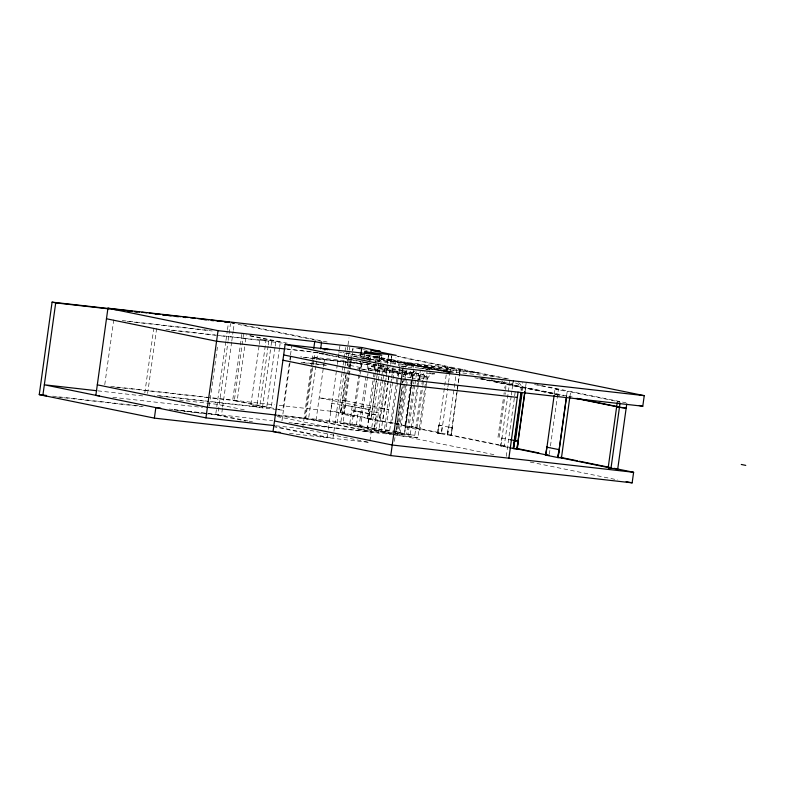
<?xml version="1.0" encoding="UTF-8"?>
<svg xmlns="http://www.w3.org/2000/svg" width="785" height="785" viewBox="0 0 785 785"><rect width="100%" height="100%" fill="white"/><g stroke="black" fill="none" stroke-linecap="round" stroke-linejoin="round"><path stroke-width="0.59" stroke-dasharray="3.92 2.94" d="M412.596 378.645L413.607 371.354M360.894 368.194L360.786 368.93M405.649 375.583L405.737 374.936A9.557 8.066 -78.5 0 1 405.845 374.288A7.987 6.751 -78.5 0 1 407.297 370.922M419.249 378.262L419.131 379.096M423.723 379.273L423.812 378.625A9.557 8.066 -78.5 0 1 423.92 377.977A7.987 6.751 -78.5 0 1 427.06 372.816M104.758 384.709L113.756 319.848M144.823 392.883L153.654 329.229M147.619 393.462L156.617 328.591M209.252 406.031L212.755 380.813M212.921 379.606L213.755 373.601M213.922 372.404L214.756 366.399M214.923 365.192L215.757 359.187M215.924 357.989L216.758 351.984M216.915 350.777L217.416 347.176M225.825 341.622L215.659 414.892L245.636 421.015M225.992 340.425L227.326 330.809M227.493 329.612L228.494 322.409M247.834 420.937L217.837 414.814L228.003 341.544M228.17 340.337L230.505 323.518M222.449 408.347L221.458 415.55L177.714 410.604M222.616 407.14L231.624 342.28M231.791 341.082L233.125 331.466M233.292 330.269L234.283 323.057M241.849 334.322L232.684 400.389L266.723 407.337L275.054 347.274M243.536 334.263L234.372 400.321L274.701 408.553M244.675 346.842L237.168 400.89L210.409 397.867M245.342 342.034L246.343 334.832M276.83 409.534L262.425 407.906L250.798 405.531L259.128 345.478M259.295 344.272L259.963 339.463L280.373 341.779L279.705 346.577M268.117 346.077L259.619 407.337L210.174 401.743M268.284 344.87L268.784 341.269L219.339 335.686M262.425 407.906L270.923 346.646M271.09 345.439L271.59 341.838L259.963 339.463M275.221 346.077L275.888 341.269L247.717 335.519M279.538 347.784L271.208 407.837L250.798 405.531M278.037 409.672L282.835 410.212L289.665 360.963M289.832 359.765L290.332 356.154M290.499 354.957L291.834 345.351M281.952 420.878L290.058 362.484M290.362 360.236L290.95 356.007M302.784 427.619L311.086 367.772M311.252 366.575L313.254 352.161L380.352 365.849M385.415 382.943L378.478 432.996L305.002 418.003L312.283 365.565M312.45 364.377L313.441 357.224L349.335 361.277L360.393 363.534L324.499 359.481L313.441 357.224M313.774 360.501L305.777 418.16L276.771 414.882M313.941 359.304L314.942 352.092M315.913 365.879L308.574 418.729L276.291 415.079M316.08 364.682L316.581 361.071M316.748 359.873L317.739 352.671L286.427 349.129M324.902 350.866L325.196 348.756M316.07 420.26L323.341 367.822M323.508 366.634L324.009 363.053M324.176 361.865L324.499 359.481M331.937 403.294L330.387 411.173L340.68 413.234L346.303 372.708L340.641 413.224M327.669 434.046L327.168 437.647L274.407 426.883M328.307 429.424L337.167 365.575M337.334 364.377L339.336 349.963M339.444 349.178L340.003 345.155M342.966 366.232L332.968 438.305L275.407 426.559M343.133 365.035L345.792 345.812M344.311 371.59L337.216 422.683L394.767 434.419M344.468 370.402L344.968 366.821M345.135 365.633L346.46 356.096M346.627 354.908L347.117 351.327M347.294 350.061L347.716 347.048M348.01 344.87L348.991 337.825M349.384 350.169L349.806 347.156M360.717 361.208L351.965 424.312L340.896 422.055L349.659 358.951M351.003 357.44L343.123 414.254L341.995 414.127L354.182 416.511L359.883 375.416M352.642 350.542L352.916 348.53M351.778 357.587L344.046 413.607L340.19 413.175L341.74 405.296L331.486 403.245M351.984 356.41L352.436 352.828M352.75 350.552L353.034 348.54M346.106 400.841L388.761 409.544L361.836 406.502L319.191 397.799L346.106 400.841L342.986 423.301L385.641 432.005L394.08 371.226L368.999 366.114L367.684 375.642M357.872 357.214L353.26 356.351M352.21 406.09L349.717 424.067L367.301 427.648L369.794 409.682L345.478 405.335L369.794 409.682M364.947 359.03L360.364 358.097L360.845 354.575M360.06 374.209L362.071 359.697M363.847 359.226L364.544 354.172M356.449 424.822L358.323 411.35L351.592 410.584L375.897 414.931L374.033 428.414L356.449 424.822L276.565 415.824M365.996 376.525L358.725 428.963L414.804 435.302L421.251 388.82M386.907 372.218L367.154 368.185L367.89 362.896M368.332 359.726L368.626 357.617L342.8 352.347M368.842 360.129L368.979 359.137L363.033 358.47M367.517 376.839L360.57 426.893L392.068 430.661M369.735 360.825L370.549 354.948M384.925 380.588L379.341 421.123L367.223 418.69L368.773 410.81M391.136 360.452L375.779 357.646L375.927 356.586L379.655 357.018L375.799 356.253M367.674 418.739L373.297 378.223M373.464 377.026L376.29 356.635M374.514 378.262L367.576 428.316L396.739 431.613L405.168 370.834L398.162 369.401L368.999 366.114M374.68 377.075L375.181 373.493M375.348 372.306L376.005 367.537L405.168 370.834M379.145 358.019L379.292 356.969M379.528 355.968L378.713 361.836L366.095 359.265M370.971 419.111L376.594 378.596M377.418 372.63L378.743 363.102L377.487 372.639M378.91 361.905L379.4 358.333M379.4 358.058L379.675 356.056M367.223 418.69L371.04 419.121L376.663 378.596M378.978 361.914L380.068 354.055M289.449 433.389L369.715 442.485L378.184 381.461M378.35 380.264L381.657 356.459M380.98 381.853L374.2 430.71L397.455 435.459L417.865 437.765L425.313 384.14M381.147 380.656L381.647 377.085M381.804 375.887L383.365 364.652M383.001 379.567L375.672 432.417L288.949 422.624M383.109 378.792L384.836 366.359L300.527 356.832M385.955 373.454L387.074 365.103M387.28 363.916L388.467 355.046M388.536 355.065L387.986 359.03L375.927 356.586M385.582 381.745L386.083 378.174M386.249 376.977L387.643 366.929L366.87 362.69M388.104 381.039L381.157 431.093L414.804 435.302M388.271 379.842L389.596 370.314L400.527 371.55M391.578 356.41L391.048 360.452L449.599 372.394L449.746 371.344M388.29 380.97L382.707 421.496L378.851 421.064L380.401 413.185L368.322 410.761M388.497 379.793L390.439 365.476M390.645 364.299L391.833 355.428M390.783 383.855L384.002 432.712L394.816 433.938M390.95 382.658L391.45 379.086M391.617 377.889L393.177 366.644M394.973 364.77L395.954 357.715M389.733 430.18L398.162 369.401M397.504 382.423L391.95 422.379L390.832 422.261L393.167 422.732M397.593 381.726L398.172 377.575M398.289 376.741L399.683 366.673M394.413 441.376L395.905 430.651M396.062 429.454L396.896 423.498M397.053 422.301L397.887 416.344M398.054 415.157L398.878 409.191M399.045 408.004L400.86 394.894M401.027 393.707L401.851 387.741M402.499 383.109L402.793 381M395.895 431.642L401.998 387.672M402.656 382.913L402.99 380.539M405.659 367.341L405.904 365.545L413.754 366.438L413.567 367.753A7.987 6.751 -78.5 0 0 411.36 367.939M403.127 366.978A7.987 6.751 -78.5 0 1 406.571 366.33L406.748 365.005M397.455 435.459L406.689 368.106M411.86 380.107L404.432 433.595L399.045 432.496L406.296 380.195M399.045 432.496L400.164 432.623L407.425 380.323M410.31 371.325L409.436 377.614L410.555 377.742A8.007 6.761 -78.5 0 1 415.167 371.109M426.137 386.367L420.093 429.964L404.746 426.932L412.567 370.589M413.587 368.96L404.422 435.018L396.013 434.066M411.752 384.67L405.874 427.06L404.746 426.932M411.899 383.629L412.429 379.832M413.44 385.111L406.679 433.85L408.082 434.134L414.863 385.268M413.607 383.924L413.94 381.549M415.029 384.081L416.511 373.356L402.931 370.579M410.32 434.39L417.434 383.139M417.6 381.952L418.758 373.611L401.743 371.688M418.258 385.406L412.547 426.589L411.428 426.461L417.031 427.501L422.742 386.328M418.366 384.63L418.935 380.568M419.043 379.744L420.279 370.873M421.908 384.13L423.566 372.188M422.85 385.543L424.754 371.786M425.97 379.39L427.04 371.697M427.236 369.951L427.344 369.205L425.853 369.038M426.245 385.612L426.814 381.52M426.981 380.313L427.825 374.249M437.402 433.006L438.501 425.077L442.318 425.509L441.219 433.438L437.402 433.006L447.695 435.067L456.085 374.278M438.786 425.136L437.687 433.065L441.494 433.497L447.784 388.212M446.233 372.021L446.38 370.962L450.109 371.393L391.165 359.383M446.675 371.001L447.224 367.037L456.89 369.009M438.128 433.114L446.567 372.335M446.606 372.07L447.303 367.046M447.882 387.005L448.441 383.443M448.539 382.246L449.933 372.718M449.962 372.453L450.59 367.419M447.489 435.067L448.588 427.138M456.821 368.999L456.262 373.012L446.38 370.962M511.192 396.248L504.186 446.292L450.953 435.43L459.392 374.651M451.061 435.449L457.302 390.155M457.508 388.967L459.451 374.661M459.49 374.396L460.187 369.372M452.405 427.57L451.296 435.498L447.205 435.008L448.304 427.079L452.121 427.511M497.994 437.274L503.587 396.984M503.95 394.355L504.196 392.598M499.113 437.402L504.706 397.112M505.069 394.482L505.314 392.726M508.552 447.528L500.438 445.87L501.988 437.991M500.889 445.919L509.985 379.842M512.36 385.2L512.507 384.15M512.752 384.189L513.302 380.225M511.29 395.051L512.026 390.292M512.124 389.085L513.419 380.234M506.246 456.428L514.352 398.034M514.666 395.787L515.254 391.558M521.78 390.135L522.8 382.452M526.166 382.835L525.145 390.518L525.361 388.114L557.644 394.698M550.471 445.929L558.38 389.409L555.015 389.026L554.279 394.315L559.823 395.444M549.314 454.279L550.373 447.136M566.642 395.532L567.202 391.519L555.015 389.026M569.871 396.916L570.567 391.901L567.202 391.519M349.698 366.86L349.796 366.124M398.535 374.985L398.633 374.249M405.531 376.417L405.639 375.672M349.884 365.476L349.904 365.378A9.557 8.066 -78.5 0 1 350.012 364.74A7.987 6.751 -78.5 0 1 352.622 360.021M360.953 367.733L360.963 367.635A9.557 8.066 -78.5 0 1 361.071 366.997A7.987 6.751 -78.5 0 1 363.946 362.052M398.721 373.601L398.741 373.503A9.557 8.066 -78.5 0 1 398.849 372.865A7.987 6.751 -78.5 0 1 400.095 369.794M412.645 378.282L412.655 378.184A9.557 8.066 -78.5 0 1 412.763 377.546M419.318 377.801L419.327 377.713A9.557 8.066 -78.5 0 1 419.435 377.065A7.987 6.751 -78.5 0 1 422.575 371.904M505.746 389.615L505.864 385.278L504.47 381.667M410.663 377.114L410.555 377.742L402.499 376.201M400.468 366.006L398.652 365.908L398.898 364.122L478.536 373.12M401.37 366.055L406.571 366.33M408.171 367.468L413.567 367.753M426.785 373.483L434.713 373.827A8.007 6.761 -78.5 0 0 426.873 381.078M122.234 320.555L208.359 330.279M127.141 321.359L212.284 330.985M165.88 329.386L215.325 334.969M216.532 335.107L265.987 340.7L256.823 406.758L154.302 395.179M171.091 330.23L218.132 335.548M271.59 341.838L285.995 343.467M375.779 357.646L379.508 358.078L360.531 354.221M387.829 359.01L391.352 359.402M368.626 357.617L338.315 351.837M350.061 355.998L351.866 356.194M285.936 348.815L312.528 351.817M353.27 356.429L450.659 367.429L397.72 356.635M319.976 353.535L324.735 354.064M325.922 354.202L328.297 354.467M357.98 357.823L360.364 358.097M362.768 358.362L460.255 369.392M363.229 358.676L462.944 369.951M377.87 361.551L476.377 372.679M415.147 367.635L496.915 376.878M419.494 368.322L425.058 368.95M363.406 362.395L368.234 362.935M369.078 363.033L371.462 363.298M401.38 366.683L403.784 366.958M425.872 369.45L430.141 369.931M303.039 357.371L385.219 366.654M387.643 366.929L390.017 367.194M367.154 368.185L400.644 371.972M401.37 372.051L423.243 374.524L418.758 373.611M392.441 371.933L412.851 374.239M300.998 362.248L326.295 365.113M357.607 368.646L360.021 368.921M361.218 369.058L384.11 371.639M303.51 362.788L326.482 365.388M362.739 369.48L402.381 373.964M522.064 387.741L525.469 388.133M617.353 401.645L619.591 401.9L570.567 391.901M110.646 386.338L274.397 404.844M279.244 405.394L338.688 412.105L508.925 446.842M115.532 387.152L209.193 397.73M353.064 416.384L354.182 416.511M159.512 396.023L208.967 401.606M397.838 423.684L398.957 423.812L394.286 422.86M97.88 390.851L142.899 395.934M179.402 400.065L217.121 404.324L245.901 410.192M415.903 427.374L417.031 427.501M418.964 429.837L420.093 429.964M305.002 418.003L340.896 422.055M112.814 397.328L202.579 407.464M500.438 445.87L504.255 446.302M169.226 409.063L172.877 409.476M174.093 409.613L206.955 413.332M208.172 413.469L272.66 420.75M52.615 396.14L141.3 406.159M174.103 409.868L217.837 414.814M293.875 423.429L393.952 434.743M57.452 397.024L143.861 406.787M276.035 425.794L302.617 428.796L369.715 442.485M358.627 348.246L362.238 348.982M396.955 356.066L508.503 378.821M537.068 384.65L540.659 385.386M541.856 385.631L625.998 402.793M242.683 324.774L329.013 342.388M356.586 348.246L367.272 350.414M506.315 378.792L460.079 369.362L459.529 373.326L462.002 373.817M534.516 384.542L558.38 389.409M618.286 401.841L620.15 402.214M238.081 324.362L322.017 341.485M491.322 379.822L512.87 384.199L509.504 383.816M367.517 355.222L451.346 372.325M482.481 378.674L567.506 396.023M568.703 396.268L572.294 397.004M361.492 354.261L365.084 354.997M366.281 355.242L447.715 371.854M481.244 378.694L563.875 395.561M480.587 378.723L560.971 395.404M359.422 354.251L387.77 360.344M391.028 360.707L448.726 372.473M474.768 377.791L478.379 378.517M479.498 378.753L522.104 387.751M249.856 335.548L288.517 343.438M429.375 372.816L433.811 373.729M315.874 352.288L360.874 361.473M362.022 361.699L365.673 362.444M404.138 372.463L426.304 376.986L403.647 374.219M382.638 369.931L402.528 373.994M398.741 373.493L400.487 373.856M403.117 374.386L405.737 374.926M419.327 377.693L423.812 378.615M349.904 365.368L360.972 367.625M415.324 378.713L412.655 378.174A8.007 6.761 -78.5 0 1 416.747 371.815M417.983 379.263L420.652 379.803M438.501 425.077L448.755 427.128M501.536 437.942L509.651 439.6M358.323 411.35L375.897 414.931M343.938 413.597L371.04 419.121M382.599 421.486L441.494 433.497M393.236 430.896L396.739 431.613M395.846 431.74L400.164 432.623M275.859 408.789L282.835 410.212M394.62 433.016L417.865 437.765M395.964 434.664L496.67 455.212M530.238 462.061L617.756 479.92M304.089 418.228L371.187 431.917M277.076 416.56L328.63 427.079M249.031 421.182L252.633 421.908M501.9 380.823A7.928 6.702 -78.5 0 1 504.784 388.212M518.453 382.707A9.302 7.86 -78.5 0 1 522.31 390.528M515.46 383.041A7.987 6.751 -78.5 0 1 521.171 390.714M403.618 376.329A8.017 6.771 -78.5 0 1 406.964 370.451M348.412 357.214L347.255 365.555L348.452 357.214M349.07 352.445L348.579 356.017L349.119 352.455M377.251 373.827L376.761 377.399L377.32 373.837"/><path stroke-width="1.18" d="M276.065 431.878L154.38 418.12L39.25 394.629L52.085 302.147L132.263 311.203M52.085 302.147L55.706 302.882L42.871 395.375L46.521 395.787M283.66 354.928L401.4 378.949L642.778 406.218L644.249 395.65L349.315 335.47L107.938 308.201L95.839 395.404L99.469 395.817M154.38 418.12L155.842 407.552L160.709 408.102M274.828 425.656L205.935 417.865L218.034 330.662L107.938 308.201M364.544 354.172L364.868 351.817L381.814 355.281L285.132 344.36L273.033 431.564L390.763 455.585L632.151 482.853L633.613 472.285L614.125 468.311M313.745 348.638L314.726 341.593L218.034 330.662M320.633 348.834L321.448 342.966L314.726 341.593M361.012 353.397L361.826 347.519L321.448 342.966M370.873 352.602L371.207 350.257L380.175 351.268L361.826 347.519M390.763 455.585L402.862 368.381L285.132 344.36M508.886 458.195L518.051 392.127M520.887 393.207L513.184 448.471L517.04 448.912L524.929 391.695M521.407 392.51L513.675 448.529L509.71 447.764M515.431 440.738L522.005 393.334M524.871 391.686L516.932 448.892L549.215 455.477L545.398 455.045L546.949 447.165M518.375 441.033L517.276 448.961L513.459 448.529L514.567 440.601L518.375 441.033L514.283 440.542M545.85 455.094L554.122 395.503M545.398 455.045L558.076 457.586L566.466 396.798M558.076 457.586L566.515 396.808M569.832 397.181L561.442 457.969L557.586 457.527L559.136 449.658L546.497 447.116M626.744 403.981L617.716 469.047L610.985 468.282L608.179 467.713L617.216 402.646M610.985 468.282L620.013 403.225M134.696 311.478L139.553 312.028M141.987 312.302L146.844 312.852M149.278 313.127L160.209 314.363M162.632 314.638L180.854 316.698M183.288 316.963L188.145 317.513M190.578 317.788L195.436 318.337M197.869 318.612L208.8 319.848M211.234 320.123L229.456 322.184M55.706 302.882L109.154 308.917M114.021 309.467L116.445 309.741M120.095 310.153L122.519 310.428M127.376 310.978L129.81 311.252M134.667 311.802L137.1 312.077M155.322 314.137L157.756 314.412M162.613 314.962L165.036 315.236M168.687 315.649L171.11 315.923M175.977 316.473L178.401 316.748M183.268 317.297L185.692 317.572M203.914 319.632L206.347 319.907M211.204 320.457L213.638 320.731M217.278 321.134L219.712 321.408M224.569 321.958L227.002 322.233M231.86 322.782L234.283 323.057L231.575 322.507M364.868 351.817L396.278 355.37L371.207 350.257M285.22 348.991L216.572 341.239L106.466 318.769M402.862 368.381L644.249 395.65M626.185 408.004L619.453 407.238L575.748 398.397M626.145 408.259L616.617 406.934M517.315 397.416L400.664 384.228L282.934 360.207M96.663 390.714L44.333 384.797L205.935 417.865M276.291 415.079L207.397 407.297L97.301 384.836M39.25 394.629L46.541 395.454M608.179 467.713L610.426 467.968L561.334 457.949M277.861 432.103L280.284 432.378M633.613 472.285L392.235 445.016L274.495 420.986M639.186 405.492L642.778 406.218M577.044 398.378L617.697 406.679M325.196 348.756L329.896 349.708M320.712 348.246L327.757 349.688M741.275 464.465L745.75 465.377M510.093 439.649L514.734 440.591M517.119 448.52L538.903 452.965M560.235 457.312L577.269 460.785M579.389 461.227L610.838 467.634M626.155 481.637L632.151 482.853"/></g></svg>
